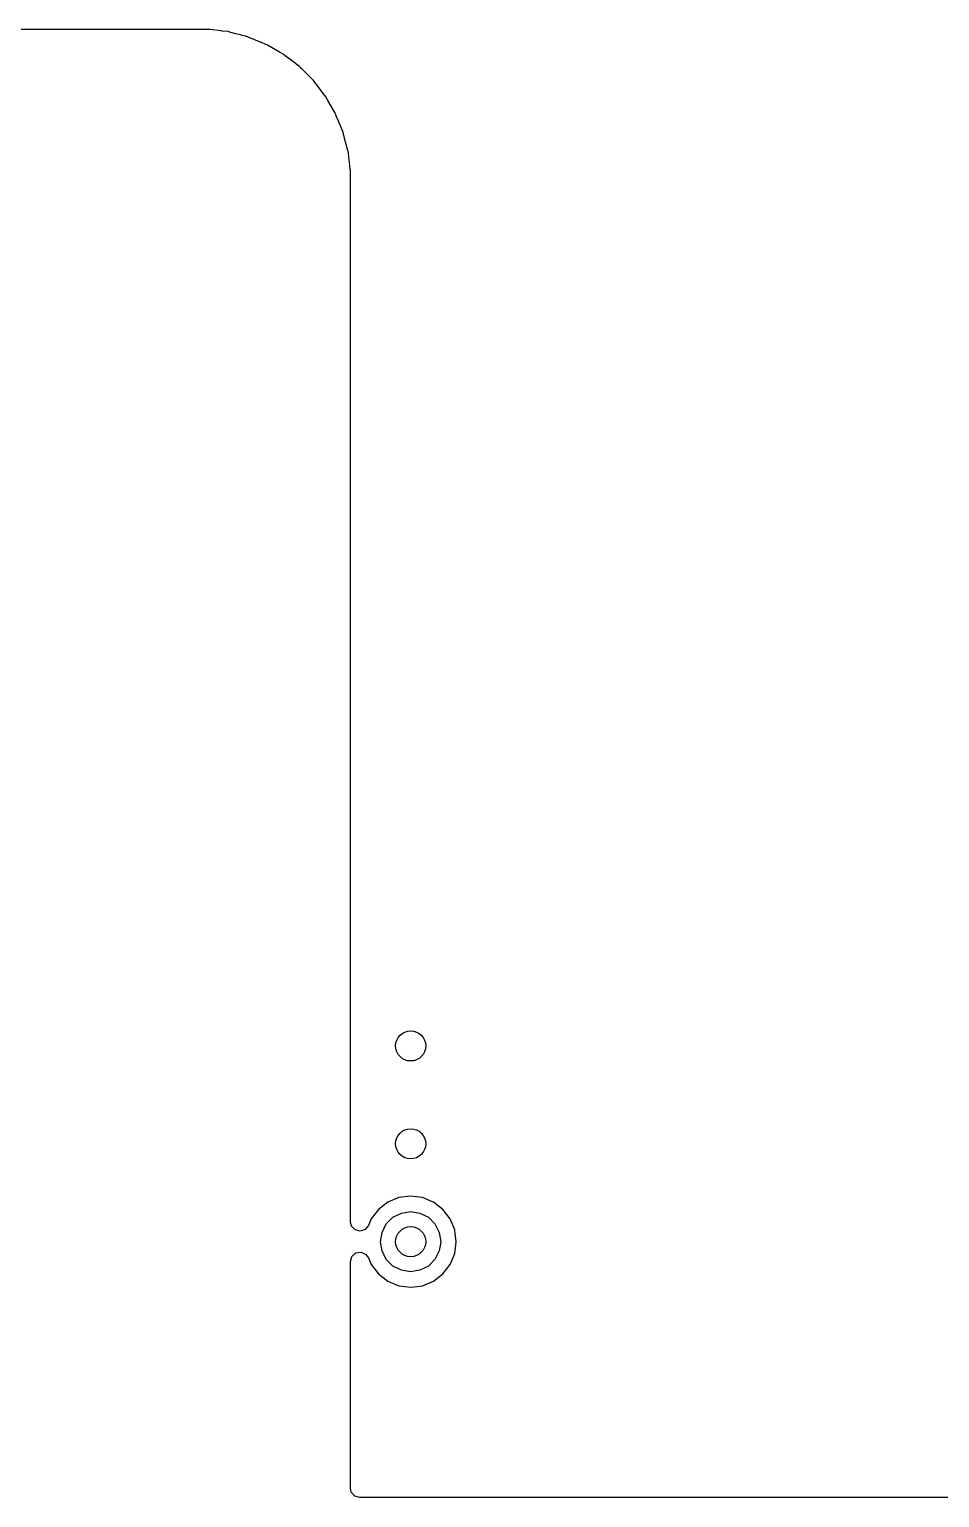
# Model space of a CAD drawing. Extents: x 0.4 to 10.6, y -8.1 to -0.4.
# Drawn here: x 5.639 to 6.115, y -3.445 to -2.677 of the extents above; entities that cross this region are included whole.
import ezdxf

# ---------------------------------------------------------------- set-up
doc = ezdxf.new("R2010")
doc.units = 0
doc.header["$MEASUREMENT"] = 0
doc.layers.add('BLACK', color=7, linetype='CONTINUOUS')

msp = doc.modelspace()

# ---------------------------------------------------------------- linework, layer by layer
at = {"layer": 'BLACK', "linetype": 'CONTINUOUS'}
for p, q in [((5.7271, -2.67715), (4.92251, -2.67715)), ((5.72737, -2.6771), (5.7271, -2.67715)), ((5.72798, -2.67714), (5.72737, -2.6771)), ((5.72816, -2.67715), (5.72798, -2.67714)), ((5.72835, -2.67715), (5.72816, -2.67715)), ((5.73351, -2.67715), (5.72835, -2.67715)), ((5.73926, -2.6779), (5.73351, -2.67715)), ((5.73351, -2.67715), (5.73351, -2.67715)), ((5.73928, -2.6779), (5.73926, -2.6779)), ((5.73936, -2.67792), (5.73928, -2.6779)), ((5.73954, -2.67794), (5.73936, -2.67792)), ((5.7399, -2.67799), (5.73954, -2.67794)), ((5.74005, -2.678), (5.7399, -2.67799)), ((5.74319, -2.67823), (5.74005, -2.678)), ((5.7436, -2.67841), (5.74319, -2.67823)), ((5.74359, -2.67846), (5.7436, -2.67841)), ((5.74374, -2.67849), (5.74359, -2.67846)), ((5.74714, -2.6794), (5.74374, -2.67849)), ((5.74374, -2.67849), (5.74374, -2.67849)), ((5.74374, -2.67849), (5.74374, -2.67849)), ((5.7501, -2.6802), (5.74714, -2.6794)), ((5.75013, -2.6802), (5.7501, -2.6802)), ((5.75023, -2.68023), (5.75013, -2.6802)), ((5.75133, -2.68053), (5.75023, -2.68023)), ((5.75145, -2.68055), (5.75133, -2.68053)), ((5.75348, -2.681), (5.75145, -2.68055)), ((5.75366, -2.68114), (5.75348, -2.681)), ((5.76037, -2.68392), (5.75366, -2.68114)), ((5.76043, -2.68393), (5.76037, -2.68392)), ((5.7606, -2.68402), (5.76043, -2.68393)), ((5.76289, -2.68496), (5.7606, -2.68402)), ((5.76351, -2.68519), (5.76289, -2.68496)), ((5.76365, -2.68534), (5.76351, -2.68519)), ((5.76998, -2.689), (5.76365, -2.68534)), ((5.77007, -2.68903), (5.76998, -2.689)), ((5.77031, -2.68919), (5.77007, -2.68903)), ((5.7722, -2.69028), (5.77031, -2.68919)), ((5.77228, -2.69034), (5.7722, -2.69028)), ((5.77286, -2.69072), (5.77228, -2.69034)), ((5.77297, -2.69087), (5.77286, -2.69072)), ((5.77879, -2.69533), (5.77297, -2.69087)), ((5.77892, -2.6954), (5.77879, -2.69533)), ((5.77894, -2.69542), (5.77892, -2.6954)), ((5.77918, -2.69563), (5.77894, -2.69542)), ((5.78039, -2.69656), (5.77918, -2.69563)), ((5.7809, -2.69708), (5.78039, -2.69656)), ((5.78039, -2.69656), (5.78039, -2.69656)), ((5.78039, -2.69656), (5.78039, -2.69656)), ((5.78137, -2.69748), (5.7809, -2.69708)), ((5.78144, -2.69762), (5.78137, -2.69748)), ((5.78663, -2.70281), (5.78144, -2.69762)), ((5.78683, -2.70295), (5.78663, -2.70281)), ((5.78717, -2.70335), (5.78683, -2.70295)), ((5.78769, -2.70386), (5.78717, -2.70335)), ((5.78806, -2.70434), (5.78769, -2.70386)), ((5.78769, -2.70386), (5.78769, -2.70386)), ((5.78769, -2.70386), (5.78769, -2.70386)), ((5.78862, -2.70508), (5.78806, -2.70434)), ((5.78883, -2.70532), (5.78862, -2.70508)), ((5.78888, -2.70537), (5.78883, -2.70532)), ((5.78892, -2.70547), (5.78888, -2.70537)), ((5.79338, -2.71129), (5.78892, -2.70547)), ((5.79359, -2.71148), (5.79338, -2.71129)), ((5.79391, -2.71197), (5.79359, -2.71148)), ((5.79397, -2.71205), (5.79391, -2.71197)), ((5.79506, -2.71394), (5.79397, -2.71205)), ((5.79522, -2.71419), (5.79506, -2.71394)), ((5.79524, -2.7142), (5.79522, -2.71419)), ((5.79525, -2.71427), (5.79524, -2.7142)), ((5.79698, -2.71726), (5.79525, -2.71427)), ((5.79891, -2.7206), (5.79698, -2.71726)), ((5.79909, -2.72082), (5.79891, -2.7206)), ((5.79929, -2.72136), (5.79909, -2.72082)), ((5.80023, -2.72365), (5.79929, -2.72136)), ((5.80033, -2.72384), (5.80023, -2.72365)), ((5.80033, -2.72389), (5.80033, -2.72384)), ((5.80311, -2.73059), (5.80033, -2.72389)), ((5.80328, -2.73086), (5.80311, -2.73059)), ((5.8037, -2.7328), (5.80328, -2.73086)), ((5.80372, -2.73291), (5.8037, -2.7328)), ((5.80402, -2.73402), (5.80372, -2.73291)), ((5.80406, -2.73413), (5.80402, -2.73402)), ((5.80406, -2.73415), (5.80406, -2.73413)), ((5.80576, -2.74051), (5.80406, -2.73415)), ((5.80579, -2.74066), (5.80576, -2.74051)), ((5.80576, -2.74051), (5.80576, -2.74051)), ((5.80576, -2.74051), (5.80576, -2.74051)), ((5.80583, -2.74066), (5.80579, -2.74066)), ((5.80604, -2.74124), (5.80583, -2.74066)), ((5.80625, -2.7442), (5.80604, -2.74124)), ((5.80626, -2.74435), (5.80625, -2.7442)), ((5.80634, -2.7449), (5.80626, -2.74435)), ((5.80635, -2.74498), (5.80634, -2.7449)), ((5.80635, -2.74499), (5.80635, -2.74498)), ((5.80703, -2.75013), (5.80635, -2.74499)), ((5.80711, -2.75074), (5.80703, -2.75013)), ((5.80711, -2.75609), (5.80711, -2.75074)), ((5.80711, -2.75074), (5.80711, -2.75074)), ((5.80711, -2.75627), (5.80711, -2.75609)), ((5.80716, -2.75696), (5.80711, -2.75627)), ((5.80711, -2.75715), (5.80716, -2.75696)), ((5.80711, -3.07087), (5.80711, -2.75715)), ((5.80711, -3.30069), (5.80711, -3.07087)), ((5.82666, -3.29037), (5.82172, -3.29416)), ((5.83241, -3.28799), (5.82666, -3.29037)), ((5.83858, -3.28718), (5.83241, -3.28799)), ((5.83241, -3.28799), (5.83241, -3.28799)), ((5.84475, -3.28799), (5.83858, -3.28718)), ((5.83858, -3.28718), (5.83858, -3.28718)), ((5.85002, -3.29017), (5.84475, -3.28799)), ((5.84475, -3.28799), (5.84475, -3.28799)), ((5.85051, -3.29037), (5.85002, -3.29017)), ((5.85544, -3.29416), (5.85051, -3.29037)), ((5.80762, -3.30288), (5.80711, -3.30069)), ((5.81793, -3.2991), (5.8165, -3.30256)), ((5.82172, -3.29416), (5.81793, -3.2991)), ((5.82584, -3.30177), (5.82933, -3.29828)), ((5.82933, -3.29828), (5.83372, -3.29605)), ((5.83372, -3.29605), (5.83858, -3.29528)), ((5.83858, -3.29528), (5.84345, -3.29605)), ((5.84345, -3.29605), (5.84784, -3.29828)), ((5.84784, -3.29828), (5.85132, -3.30177)), ((5.85923, -3.2991), (5.85544, -3.29416)), ((5.86162, -3.30485), (5.85923, -3.2991)), ((5.8095, -3.30489), (5.80762, -3.30288)), ((5.81216, -3.30557), (5.8095, -3.30489)), ((5.81477, -3.3047), (5.81216, -3.30557)), ((5.8165, -3.30256), (5.81477, -3.3047)), ((5.82283, -3.31102), (5.82361, -3.30616)), ((5.82361, -3.30616), (5.82584, -3.30177)), ((5.85132, -3.30177), (5.85356, -3.30616)), ((5.85356, -3.30616), (5.85433, -3.31102)), ((5.86189, -3.30691), (5.86162, -3.30485)), ((5.86242, -3.31094), (5.86189, -3.30691)), ((5.80996, -3.31691), (5.81268, -3.31652)), ((5.81268, -3.31652), (5.81519, -3.31767)), ((5.82361, -3.31589), (5.82283, -3.31102)), ((5.82584, -3.32028), (5.82361, -3.31589)), ((5.85356, -3.31589), (5.85132, -3.32028)), ((5.85433, -3.31102), (5.85356, -3.31589)), ((5.86162, -3.3172), (5.86243, -3.31102)), ((5.86243, -3.31102), (5.86242, -3.31094)), ((5.80711, -3.32135), (5.80788, -3.31872)), ((5.80711, -3.36692), (5.80711, -3.32135)), ((5.80788, -3.31872), (5.80996, -3.31691)), ((5.81519, -3.31767), (5.8165, -3.31949)), ((5.8165, -3.31949), (5.81682, -3.32026)), ((5.81682, -3.32026), (5.81793, -3.32295)), ((5.81793, -3.32295), (5.81793, -3.32295)), ((5.81793, -3.32295), (5.81793, -3.32295)), ((5.81793, -3.32295), (5.82172, -3.32789)), ((5.82933, -3.32376), (5.82584, -3.32028)), ((5.83372, -3.326), (5.82933, -3.32376)), ((5.84784, -3.32376), (5.84345, -3.326)), ((5.85132, -3.32028), (5.84784, -3.32376)), ((5.85544, -3.32789), (5.85923, -3.32295)), ((5.85923, -3.32295), (5.86162, -3.3172)), ((5.82172, -3.32789), (5.82666, -3.33167)), ((5.82666, -3.33167), (5.83241, -3.33406)), ((5.83858, -3.32677), (5.83372, -3.326)), ((5.84345, -3.326), (5.83858, -3.32677)), ((5.84475, -3.33406), (5.85051, -3.33167)), ((5.85051, -3.33167), (5.85544, -3.32789)), ((5.83241, -3.33406), (5.8355, -3.33446)), ((5.8355, -3.33446), (5.83858, -3.33487)), ((5.83858, -3.33487), (5.84064, -3.3346)), ((5.83858, -3.33487), (5.83858, -3.33487)), ((5.83858, -3.33487), (5.83858, -3.33487)), ((5.84064, -3.3346), (5.84475, -3.33406)), ((5.80711, -3.43998), (5.80711, -3.36692)), ((5.80755, -3.44201), (5.80711, -3.43998)), ((5.80935, -3.44409), (5.80755, -3.44201)), ((5.81199, -3.44486), (5.80935, -3.44409)), ((7.46063, -3.44486), (5.81199, -3.44486))]:
    msp.add_line(p, q, dxfattribs=at)
at = {"layer": 'BLACK'}
for centre in [(5.83858, -3.20866), (5.83858, -3.25984), (5.83858, -3.31102)]:
    msp.add_circle(centre, 0.00787, dxfattribs=at)

doc.saveas('drawing.dxf')
